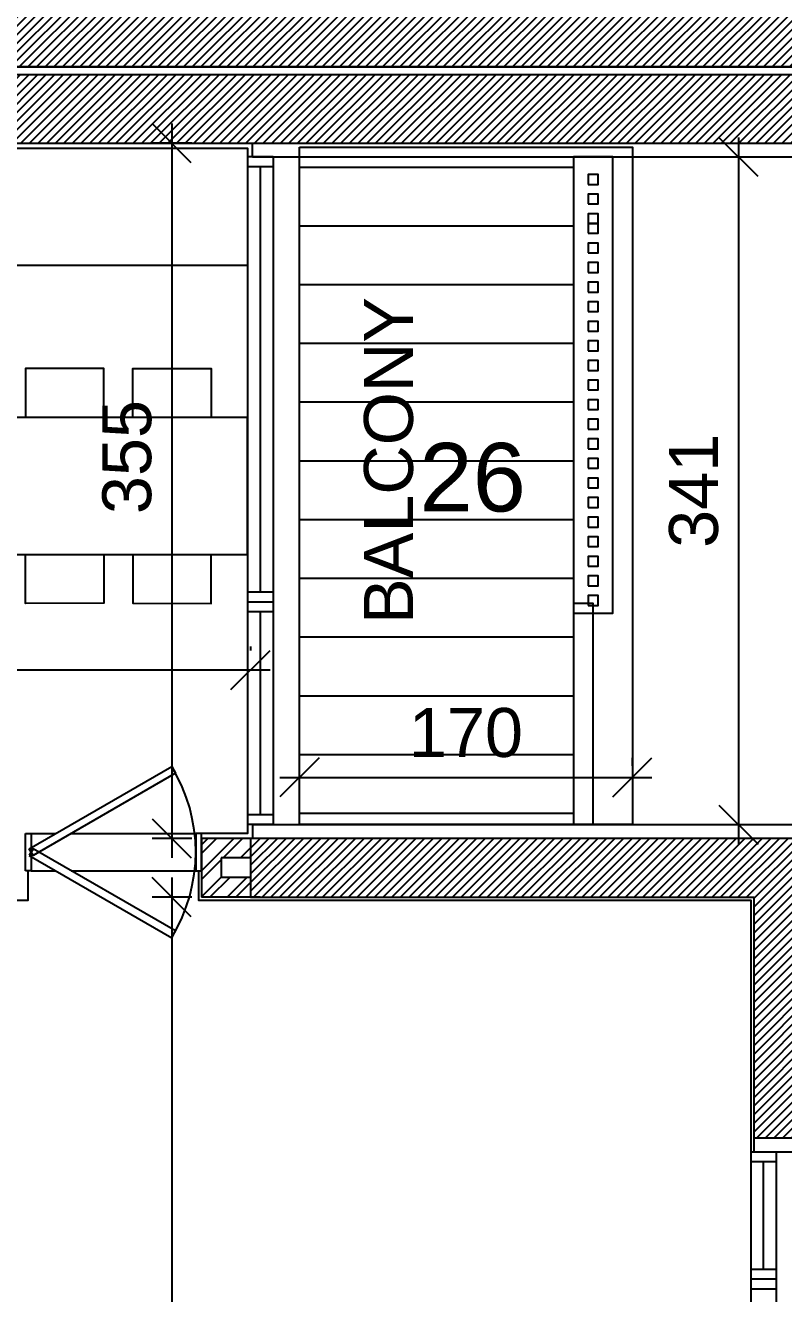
# Model space of a CAD drawing. Extents: x -1.7 to 46.3, y -159.8 to -77.2.
# Drawn here: x 37.82 to 41.69, y -122.46 to -115.98 of the extents above; entities that cross this region are included whole.
import ezdxf
from ezdxf.enums import TextEntityAlignment as Align

# ---------------------------------------------------------------- set-up
doc = ezdxf.new("R2010")
doc.units = 0
doc.header["$MEASUREMENT"] = 0
doc.header["$PDMODE"] = 35
doc.header["$PDSIZE"] = 0.3
doc.linetypes.add('S-2ND-3RD-4-5-6TH$0$HIDDEN2', pattern=[0.1875, 0.125, -0.0625])
doc.layers.get('0').update_dxf_attribs({"linetype": 'CONTINUOUS'})
doc.layers.get('DEFPOINTS').update_dxf_attribs({"linetype": 'CONTINUOUS'})
for name, color, linetype in [('A-ALU', 9, 'CONTINUOUS'), ('A-AREAS', 6, 'CONTINUOUS'), ('A-AREAS-TXT', 6, 'CONTINUOUS'), ('A-BALUST', 1, 'CONTINUOUS'), ('A-claustra', 9, 'CONTINUOUS'), ('a-dim', 3, 'CONTINUOUS'), ('A-DOORS', 1, 'CONTINUOUS'), ('A-HATCH-CONC', 8, 'CONTINUOUS'), ('A-HATCH-WALL', 8, 'CONTINUOUS'), ('a-kitchen', 95, 'CONTINUOUS'), ('A-NOMENCLATURE', 3, 'CONTINUOUS'), ('A-PLASTER', 8, 'CONTINUOUS'), ('A-PORTE', 1, 'CONTINUOUS'), ('A-PROJECTION', 9, 'CONTINUOUS'), ('a-revetement', 1, 'CONTINUOUS'), ('A-TILES', 137, 'CONTINUOUS'), ('A-WALL', 4, 'CONTINUOUS'), ('S-2ND-3RD-4-5-6TH$0$a-joint', 15, 'S-2ND-3RD-4-5-6TH$0$HIDDEN2'), ('S-2ND-3RD-4-5-6TH$0$A-STR 2-3-4-5-6', 2, 'CONTINUOUS')]:
    doc.layers.add(name, color=color, linetype=linetype)
doc.styles.add('A100-STEXT', font='ARIAL.TTF', dxfattribs={"height": 0.25})
doc.dimstyles.new('A100-DIM', dxfattribs={"dimtxt": 0.25, "dimasz": 0.2, "dimexe": 0.1, "dimexo": 0.3, "dimgap": 0.1, "dimtad": 1, "dimlfac": 100, "dimrnd": 0.5, "dimdsep": 46, "dimtxsty": 'A100-STEXT', "dimblk1": 'OBLIQUE', "dimblk2": 'OBLIQUE', "dimsah": 1, "dimcen": -0.05, "dimdle": 0.1, "dimclrd": 15, "dimclre": 15, "dimclrt": 256, "dimadec": 0, "dimazin": 0, "dimtfac": 0.28, "dimtix": 1, "dimtmove": 2, "dimatfit": 3, "dimldrblk": 'OBLIQUE', "dimfxl": 0, "dimtolj": 1, "dimarcsym": 0})
doc.dimstyles.new('dim-law', dxfattribs={"dimtxt": 0.25, "dimasz": 0.2, "dimexe": 0.1, "dimexo": 0.3, "dimgap": 0.1, "dimtad": 1, "dimlfac": 100, "dimdsep": 46, "dimtxsty": 'A100-STEXT', "dimblk1": 'OBLIQUE', "dimblk2": 'OBLIQUE', "dimsah": 1, "dimcen": -0.05, "dimdle": 0.1, "dimclrd": 15, "dimclre": 15, "dimclrt": 256, "dimadec": 0, "dimazin": 0, "dimtfac": 0.28, "dimtix": 1, "dimtmove": 2, "dimatfit": 3, "dimldrblk": 'OBLIQUE', "dimfxl": 0, "dimtolj": 1, "dimarcsym": 0})
pattern_1 = [(45, (8e-11, -138.735676), (-0.022097087, 0.022097087), [])]

# ---------------------------------------------------------------- blocks, each defined once
blk = doc.blocks.new('P90E19H')
at = {"layer": 'A-PORTE'}
for p, q in [((0, 0), (-0.19, 0)), ((-0.19, 0), (-0.19, -0.03)), ((0, -0.03), (0, 0)), ((-0.19, -0.03), (0, -0.03)), ((-0.19, -0.9), (-0.19, -0.87)), ((-0.19, -0.87), (0, -0.87)), ((0, -0.9), (-0.19, -0.9)), ((0, -0.87), (0, -0.9)), ((0, -0.87), (0, -0.9))]:
    blk.add_line(p, q, dxfattribs=at)
for points in [[(-0.1123, -0.88), (-0.5323, -0.1525), (-0.4977, -0.1325), (-0.0777, -0.86)], [(-0.0777, -0.88), (0.3423, -0.1525), (0.3077, -0.1325), (-0.1123, -0.86)]]:
    blk.add_lwpolyline(points, close=True, dxfattribs=at)
blk.add_arc((-0.095, -0.87), 0.84, 58.63569, 121.36431, dxfattribs=at)
blk = doc.blocks.new('_OBLIQUE')
at = {"color": 0, "linetype": 'ByBlock'}
blk.add_line((-0.5, -0.5), (0.5, 0.5), dxfattribs=at)
blk = doc.blocks.new('*D151')
at = {"layer": 'a-dim', "color": 15, "lineweight": -2}
for p, q in [((38.5656, -116.4857), (38.5656, -120.2357)), ((38.6684, -116.5857), (38.4656, -116.5857)), ((38.6684, -120.1357), (38.4656, -120.1357))]:
    blk.add_line(p, q, dxfattribs=at)
at = {"layer": 'DEFPOINTS', "color": 0}
for p in [(38.9684, -116.5857), (38.5656, -120.1357), (38.9684, -120.1357)]:
    blk.add_point(p, dxfattribs=at)
at = {"layer": 'a-dim', "color": 15, "lineweight": -2, "xscale": 0.2, "yscale": 0.2, "zscale": 0.2}
for p, rotation in [((38.5656, -116.5857), 90), ((38.5656, -120.1357), 270)]:
    blk.add_blockref('_OBLIQUE', p, dxfattribs=dict(at, rotation=rotation))
at = {"layer": 'a-dim', "insert": (38.3379, -118.1885), "char_height": 0.25, "attachment_point": 5, "rotation": 90, "style": 'A100-STEXT'}
blk.add_mtext('\\A1;355', dxfattribs=at)
blk = doc.blocks.new('*D152')
at = {"layer": 'a-dim', "color": 15, "lineweight": -2}
for p, q in [((38.5656, -120.3357), (38.5656, -127.8282)), ((38.6684, -120.4357), (38.4656, -120.4357)), ((38.6084, -127.7282), (38.4656, -127.7282))]:
    blk.add_line(p, q, dxfattribs=at)
at = {"layer": 'DEFPOINTS', "color": 0}
for p in [(38.9684, -120.4357), (38.5656, -127.7282), (38.9084, -127.7282)]:
    blk.add_point(p, dxfattribs=at)
at = {"layer": 'a-dim', "color": 15, "lineweight": -2, "xscale": 0.2, "yscale": 0.2, "zscale": 0.2}
for p, rotation in [((38.5656, -120.4357), 90), ((38.5656, -127.7282), 270)]:
    blk.add_blockref('_OBLIQUE', p, dxfattribs=dict(at, rotation=rotation))
at = {"layer": 'a-dim', "insert": (38.338, -124.0819), "char_height": 0.25, "attachment_point": 5, "rotation": 90, "style": 'A100-STEXT'}
blk.add_mtext('\\A1;729', dxfattribs=at)
blk = doc.blocks.new('*D163')
at = {"layer": 'a-dim', "color": 15, "lineweight": -2}
for p, q in [((32.6934, -119.1567), (32.6934, -119.1755)), ((38.9684, -119.1567), (38.9684, -119.1755)), ((32.5934, -119.2755), (39.0684, -119.2755))]:
    blk.add_line(p, q, dxfattribs=at)
at = {"layer": 'DEFPOINTS', "color": 0}
for p in [(38.9684, -119.2755), (32.6934, -119.4567), (38.9684, -119.4567)]:
    blk.add_point(p, dxfattribs=at)
at = {"layer": 'a-dim', "color": 15, "lineweight": -2, "xscale": 0.2, "yscale": 0.2, "zscale": 0.2, "rotation": 180}
blk.add_blockref('_OBLIQUE', (32.6934, -119.2755), dxfattribs=at)
at = {"layer": 'a-dim', "color": 15, "lineweight": -2, "xscale": 0.2, "yscale": 0.2, "zscale": 0.2}
blk.add_blockref('_OBLIQUE', (38.9684, -119.2755), dxfattribs=at)
at = {"layer": 'a-dim', "insert": (35.8309, -119.0478), "char_height": 0.25, "attachment_point": 5, "style": 'A100-STEXT'}
blk.add_mtext('\\A1;627.5', dxfattribs=at)
blk = doc.blocks.new('A$C21287FDA')
at = {"layer": 'A-ALU'}
for p, q in [((38.9534, 22.08), (38.9534, 18.67)), ((38.9534, 22.08), (38.9534, 18.67)), ((39.0834, 22.08), (38.9534, 22.08)), ((39.0834, 22.03), (38.9534, 22.03)), ((39.0184, 22.03), (39.0184, 19.8567)), ((39.0834, 22.08), (39.0834, 18.67)), ((39.0834, 22.08), (39.0834, 18.67)), ((39.0834, 19.8567), (38.9534, 19.8567)), ((39.0834, 19.8067), (38.9534, 19.8067)), ((39.0834, 19.7567), (38.9534, 19.7567)), ((39.0184, 19.7567), (39.0184, 18.72)), ((39.0834, 18.72), (38.9534, 18.72)), ((39.0834, 18.67), (38.9534, 18.67)), ((41.5234, 17), (41.5234, 13.9)), ((41.5234, 17), (41.6534, 17)), ((41.6534, 17), (41.6534, 13.9)), ((41.5234, 16.95), (41.6534, 16.95)), ((41.5884, 16.4), (41.5884, 16.95)), ((41.5234, 16.4), (41.6534, 16.4)), ((41.5234, 16.35), (41.6534, 16.35)), ((41.5234, 16.3), (41.6534, 16.3))]:
    blk.add_line(p, q, dxfattribs=at)
blk = doc.blocks.new('*D217')
at = {"layer": 'a-dim', "color": 15, "lineweight": -2}
for p, q in [((41.4601, -116.5557), (41.4601, -120.1657)), ((41.2184, -116.6557), (41.5601, -116.6557)), ((41.2184, -120.0657), (41.5601, -120.0657))]:
    blk.add_line(p, q, dxfattribs=at)
at = {"layer": 'DEFPOINTS', "color": 0}
for p in [(40.9184, -116.6557), (40.9184, -120.0657), (41.4601, -120.0657)]:
    blk.add_point(p, dxfattribs=at)
at = {"layer": 'a-dim', "color": 15, "lineweight": -2, "xscale": 0.2, "yscale": 0.2, "zscale": 0.2}
for p, rotation in [((41.4601, -116.6557), 90), ((41.4601, -120.0657), 270)]:
    blk.add_blockref('_OBLIQUE', p, dxfattribs=dict(at, rotation=rotation))
at = {"layer": 'a-dim', "insert": (41.2324, -118.3607), "char_height": 0.25, "attachment_point": 5, "rotation": 90, "style": 'A100-STEXT'}
blk.add_mtext('\\A1;341', dxfattribs=at)
blk = doc.blocks.new('*D218')
at = {"layer": 'a-dim', "color": 15, "lineweight": -2}
for p, q in [((39.2184, -119.7657), (39.2184, -119.7243)), ((40.9184, -119.7657), (40.9184, -119.7243)), ((39.1184, -119.8243), (41.0184, -119.8243))]:
    blk.add_line(p, q, dxfattribs=at)
at = {"layer": 'DEFPOINTS', "color": 0}
for p in [(40.9184, -119.8243), (39.2184, -120.0657), (40.9184, -120.0657)]:
    blk.add_point(p, dxfattribs=at)
at = {"layer": 'a-dim', "color": 15, "lineweight": -2, "xscale": 0.2, "yscale": 0.2, "zscale": 0.2, "rotation": 180}
blk.add_blockref('_OBLIQUE', (39.2184, -119.8243), dxfattribs=at)
at = {"layer": 'a-dim', "color": 15, "lineweight": -2, "xscale": 0.2, "yscale": 0.2, "zscale": 0.2}
blk.add_blockref('_OBLIQUE', (40.9184, -119.8243), dxfattribs=at)
at = {"layer": 'a-dim', "insert": (40.0684, -119.5967), "char_height": 0.25, "attachment_point": 5, "style": 'A100-STEXT'}
blk.add_mtext('\\A1;170', dxfattribs=at)

msp = doc.modelspace()

# ---------------------------------------------------------------- hatches: boundary and pattern name
at = {"layer": 'A-HATCH-CONC'}
h = msp.add_hatch(dxfattribs=at)
h.set_pattern_fill('ANSI31', color=256, scale=0.25, style=0)
h.set_pattern_definition(pattern_1)
h.paths.add_polyline_path([(41.83837, -115.79568), (26.70837, -115.79568), (26.70837, -116.12568), (28.46837, -116.12568), (28.46837, -116.19568), (41.83837, -116.19568)])
h = msp.add_hatch(dxfattribs=at)
h.set_pattern_fill('ANSI31', color=256, scale=0.25, style=0)
h.set_pattern_definition(pattern_1)
h.paths.add_polyline_path([(41.83837, -116.23568), (28.46837, -116.23568), (28.46837, -116.58568), (41.83837, -116.58568)])
h = msp.add_hatch(dxfattribs=at)
h.set_pattern_fill('ANSI31', color=256, scale=0.25, style=0)
h.set_pattern_definition(pattern_1)
h.paths.add_polyline_path([(41.83837, -120.13568), (38.96837, -120.13568), (38.96837, -120.43568), (41.53837, -120.43568), (41.53837, -121.66568), (41.83837, -121.66568)])
at = {"layer": 'A-HATCH-WALL'}
h = msp.add_hatch(dxfattribs=at)
h.set_pattern_fill('ANSI32', color=256, scale=0.25, style=0)
h.set_pattern_definition([(45, (-4e-09, -138.73489), (-0.06629126, 0.06629126), []), (45, (0.04419, -138.73489), (-0.06629126, 0.06629126), [])])
h.paths.add_polyline_path([(38.96837, -120.13489), (38.71837, -120.13489), (38.71837, -120.29989), (38.71837, -120.43489), (38.96837, -120.43489), (38.96837, -120.33489), (38.81837, -120.33489), (38.81837, -120.23489), (38.96837, -120.23489)])
at = {"layer": 'A-TILES'}
h = msp.add_hatch(dxfattribs=at)
h.set_pattern_fill('_USER', color=256, scale=0.3, style=0, pattern_type=0)
h.set_pattern_definition([(0, (-338376.54673, -23882.1074), (0, 0.3), [])])
h.paths.add_polyline_path([(40.61837, -116.53568), (39.21837, -116.53568), (39.21837, -120.13568), (40.05837, -120.13568), (40.61837, -120.13568), (40.61837, -118.93568)])

# ---------------------------------------------------------------- linework, layer by layer
at = {"layer": 'A-ALU'}
msp.add_line((39.21837, -120.06568), (39.21837, -116.65568), dxfattribs=at)
at = {"layer": 'A-AREAS'}
msp.add_lwpolyline([(41.90837, -115.82568), (41.90837, -116.19568), (26.63837, -116.19568), (26.63837, -115.22568)], dxfattribs=at)
msp.add_lwpolyline([(39.21837, -116.60568), (40.91837, -116.60568), (40.91837, -120.06568), (39.21837, -120.06568)], close=True, dxfattribs=at)
at = {"layer": 'A-BALUST'}
msp.add_lwpolyline([(40.61837, -120.06568), (40.71837, -120.06568), (40.71837, -118.93568), (40.61837, -118.93568)], close=True, dxfattribs=at)
at = {"layer": 'A-claustra'}
for points in [[(40.61837, -118.98568), (40.81837, -118.98568), (40.81837, -116.65568), (40.61837, -116.65568)], [(40.69337, -116.79568), (40.74337, -116.79568), (40.74337, -116.74568), (40.69337, -116.74568)], [(40.69337, -116.89568), (40.74337, -116.89568), (40.74337, -116.84568), (40.69337, -116.84568)], [(40.69337, -116.99568), (40.74337, -116.99568), (40.74337, -116.94568), (40.69337, -116.94568)], [(40.69337, -117.04568), (40.74337, -117.04568), (40.74337, -116.99568), (40.69337, -116.99568)], [(40.69337, -117.14568), (40.74337, -117.14568), (40.74337, -117.09568), (40.69337, -117.09568)], [(40.69337, -117.24568), (40.74337, -117.24568), (40.74337, -117.19568), (40.69337, -117.19568)], [(40.69337, -117.34568), (40.74337, -117.34568), (40.74337, -117.29568), (40.69337, -117.29568)], [(40.69337, -117.44568), (40.74337, -117.44568), (40.74337, -117.39568), (40.69337, -117.39568)], [(40.69337, -117.54568), (40.74337, -117.54568), (40.74337, -117.49568), (40.69337, -117.49568)], [(40.69337, -117.64568), (40.74337, -117.64568), (40.74337, -117.59568), (40.69337, -117.59568)], [(40.69337, -117.74568), (40.74337, -117.74568), (40.74337, -117.69568), (40.69337, -117.69568)], [(40.69337, -117.84568), (40.74337, -117.84568), (40.74337, -117.79568), (40.69337, -117.79568)], [(40.69337, -117.94568), (40.74337, -117.94568), (40.74337, -117.89568), (40.69337, -117.89568)], [(40.69337, -118.04568), (40.74337, -118.04568), (40.74337, -117.99568), (40.69337, -117.99568)], [(40.69337, -118.14568), (40.74337, -118.14568), (40.74337, -118.09568), (40.69337, -118.09568)], [(40.69337, -118.24568), (40.74337, -118.24568), (40.74337, -118.19568), (40.69337, -118.19568)], [(40.69337, -118.34568), (40.74337, -118.34568), (40.74337, -118.29568), (40.69337, -118.29568)], [(40.69337, -118.44568), (40.74337, -118.44568), (40.74337, -118.39568), (40.69337, -118.39568)], [(40.69337, -118.54568), (40.74337, -118.54568), (40.74337, -118.49568), (40.69337, -118.49568)], [(40.69337, -118.64568), (40.74337, -118.64568), (40.74337, -118.59568), (40.69337, -118.59568)], [(40.69337, -118.74568), (40.74337, -118.74568), (40.74337, -118.69568), (40.69337, -118.69568)], [(40.69337, -118.84568), (40.74337, -118.84568), (40.74337, -118.79568), (40.69337, -118.79568)], [(40.69337, -118.94568), (40.74337, -118.94568), (40.74337, -118.89568), (40.69337, -118.89568)]]:
    msp.add_lwpolyline(points, close=True, dxfattribs=at)
at = {"layer": 'a-kitchen'}
for points in [[(38.95337, -117.21068), (33.96837, -117.21068), (33.96837, -116.61068), (38.95337, -116.61068)], [(37.61805, -118.68568), (38.95337, -118.68568), (38.95337, -117.98568), (37.61805, -117.98568)]]:
    msp.add_lwpolyline(points, close=True, dxfattribs=at)
for points in [[(38.21842, -117.98593), (38.21853, -117.73593), (37.81853, -117.73576), (37.81842, -117.98576)], [(38.36799, -117.98593), (38.36789, -117.73593), (38.76789, -117.73576), (38.76799, -117.98576)], [(38.21842, -118.68542), (38.21853, -118.93542), (37.81853, -118.93559), (37.81842, -118.68559)], [(38.36799, -118.68542), (38.36789, -118.93542), (38.76789, -118.93559), (38.76799, -118.68559)]]:
    msp.add_lwpolyline(points, dxfattribs=at)
at = {"layer": 'A-PLASTER'}
for points in [[(33.96837, -117.20568), (33.96837, -116.61068), (38.95337, -116.61068), (38.95337, -116.65568)], [(38.95337, -120.06568), (38.95337, -120.11068), (38.71837, -120.11068)], [(34.94337, -122.10068), (37.39337, -122.10068), (37.39337, -125.47068), (35.02837, -125.47068), (35.02837, -126.35068), (35.20837, -126.35068), (35.20837, -125.90068), (37.39337, -125.90068), (37.39337, -126.35068), (37.57337, -126.35068), (37.57337, -120.45068), (37.83337, -120.45068), (37.83337, -120.30068)], [(38.70337, -120.30068), (38.70337, -120.45068), (41.52337, -120.45068), (41.52337, -121.73568), (41.53837, -121.73568)]]:
    msp.add_lwpolyline(points, dxfattribs=at)
at = {"layer": 'A-PROJECTION'}
msp.add_line((40.91837, -116.60568), (40.91837, -120.06568), dxfattribs=at)
at = {"layer": 'a-revetement'}
for p, q in [((38.97837, -116.65568), (38.97837, -116.58568)), ((38.97837, -116.65568), (41.90837, -116.65568)), ((38.97837, -120.06568), (41.90837, -120.06568)), ((38.97837, -120.06568), (38.97837, -120.13568)), ((41.53837, -121.66568), (41.53837, -121.73568)), ((41.53837, -121.73568), (41.90837, -121.73568))]:
    msp.add_line(p, q, dxfattribs=at)
at = {"layer": 'A-TILES'}
for p, q in [((37.84837, -120.11068), (37.97291, -120.11068)), ((38.05291, -120.11068), (38.68837, -120.11068)), ((37.84837, -120.30068), (37.97291, -120.30068)), ((38.05291, -120.30068), (38.68837, -120.30068))]:
    msp.add_line(p, q, dxfattribs=at)
at = {"layer": 'A-WALL'}
for p, q in [((38.96837, -120.13568), (38.71837, -120.13568)), ((38.71837, -120.13568), (38.71837, -120.43568)), ((38.96837, -120.23568), (38.81837, -120.23568)), ((38.81837, -120.23568), (38.81837, -120.33568)), ((38.96837, -120.33568), (38.81837, -120.33568)), ((39.01837, -120.43568), (38.71837, -120.43568))]:
    msp.add_line(p, q, dxfattribs=at)
at = {"layer": 'S-2ND-3RD-4-5-6TH$0$a-joint'}
for p, q in [((38.96837, -116.19568), (40.70837, -116.19568)), ((40.70837, -116.23568), (38.96837, -116.23568))]:
    msp.add_line(p, q, dxfattribs=at)
at = {"layer": 'S-2ND-3RD-4-5-6TH$0$A-STR 2-3-4-5-6'}
for points in [[(41.83837, -115.79568), (26.70837, -115.79568), (26.70837, -116.12568), (28.46837, -116.12568), (28.46837, -116.19568), (41.83837, -116.19568)], [(28.46837, -116.58568), (41.83837, -116.58568), (41.83837, -116.23568), (28.46837, -116.23568)], [(41.53837, -121.66568), (41.83837, -121.66568), (41.83837, -120.13568), (38.96837, -120.13568), (38.96837, -120.43568), (41.53837, -120.43568)]]:
    msp.add_lwpolyline(points, close=True, dxfattribs=at)

# ---------------------------------------------------------------- block references
at = {"layer": 'A-ALU'}
msp.add_blockref('A$C21287FDA', (0, -138.73568), dxfattribs=at)
at = {"layer": 'A-DOORS', "rotation": 269.9999999977686}
msp.add_blockref('P90E19H', (38.71837, -120.30068), dxfattribs=at)

# ---------------------------------------------------------------- texts
at = {"layer": 'A-AREAS-TXT', "style": 'A100-STEXT'}
msp.add_text('26', height=0.35, dxfattribs=at).set_placement((40.10291, -118.46644), align=Align.CENTER)
at = {"layer": 'A-NOMENCLATURE', "style": 'A100-STEXT'}
msp.add_text('BALCONY', height=0.25, rotation=90, dxfattribs=at).set_placement((39.79778, -119.04063))

# ---------------------------------------------------------------- dimensions: what is measured, and where the dimension line sits
at = {"layer": 'a-dim'}
dim = msp.add_linear_dim(base=(38.56562, -120.13568), p1=(38.96837, -116.58568), p2=(38.96837, -120.13568), angle=90, dimstyle='A100-DIM', dxfattribs=at)
dim.commit()
dim.dimension.update_dxf_attribs({"geometry": '*D151', "text_midpoint": (38.33789, -118.1885), "dimtype": 160})
for p1, distance, picture, middle in [((40.91837, -116.65568), 0.54176, '*D217', (41.2324, -118.36068)), ((39.21837, -120.06568), 0.24138, '*D218', (40.06837, -119.59665))]:
    dim = msp.add_aligned_dim(p1=p1, p2=(40.91837, -120.06568), distance=distance, dimstyle='dim-law', dxfattribs=at)
    dim.commit()
    dim.dimension.update_dxf_attribs({"geometry": picture, "text_midpoint": middle})
dim = msp.add_linear_dim(base=(38.96837, -119.27545), p1=(32.69337, -119.45672), p2=(38.96837, -119.45672), dimstyle='A100-DIM', dxfattribs=at)
dim.commit()
dim.dimension.update_dxf_attribs({"geometry": '*D163', "text_midpoint": (35.83087, -119.04781)})
dim = msp.add_linear_dim(base=(38.56562, -127.72818), p1=(38.96837, -120.43568), p2=(38.90837, -127.72818), angle=90, dimstyle='A100-DIM', dxfattribs=at)
dim.commit()
dim.dimension.update_dxf_attribs({"geometry": '*D152', "text_midpoint": (38.33798, -124.08193)})

doc.saveas('drawing.dxf')
